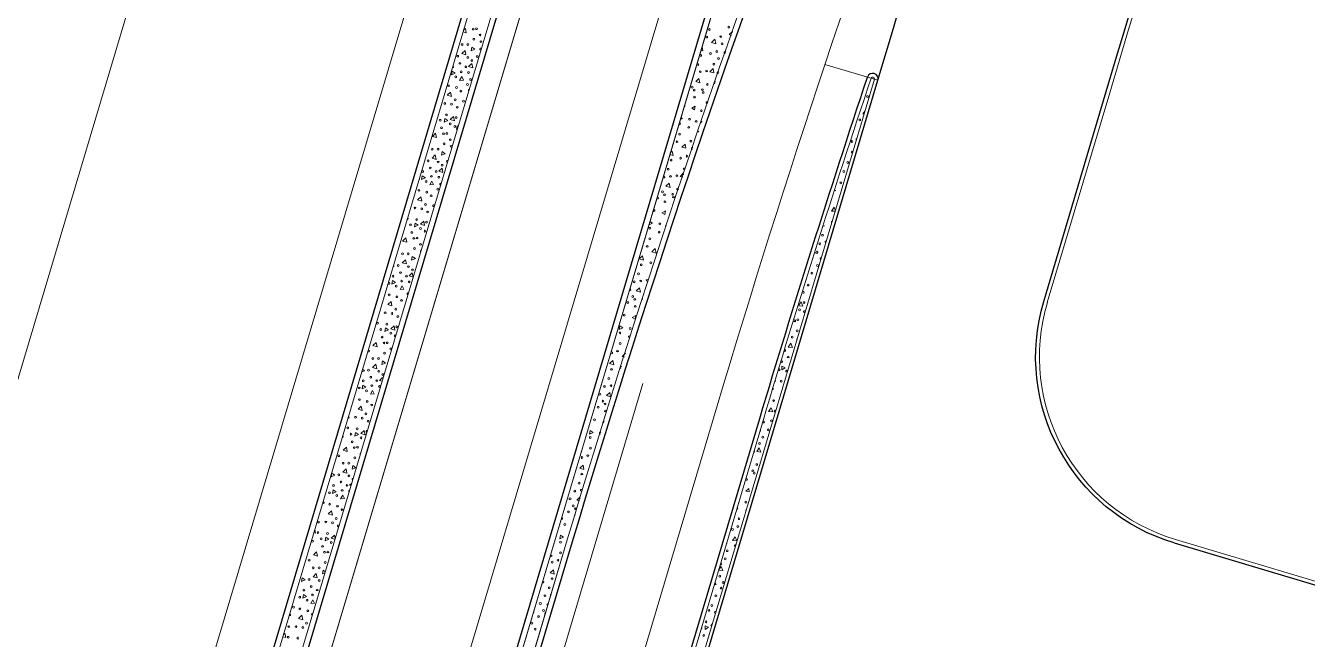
# Model space of a CAD drawing. Extents: x 2536801 to 2538856, y 7112140 to 7131569.
# Drawn here: x 2537018.6 to 2537249.5, y 7112431.5 to 7112542.1 of the extents above; entities that cross this region are included whole.
import ezdxf

# ---------------------------------------------------------------- set-up
doc = ezdxf.new("R2010")
doc.units = 0
doc.header["$LTSCALE"] = 100
doc.header["$MEASUREMENT"] = 0
for name, color, linetype, lineweight in [('D_BOC_FR', 3, 'Continuous', 13), ('D_BOC_RMP', 1, 'Continuous', 13), ('D_BOC_XST', 4, 'Continuous', 13), ('D_CTB_1', 2, 'Continuous', 0), ('D_EOS_ML', 7, 'Continuous', 30), ('D_EOS_RMP', 1, 'Continuous', 30), ('D_EOT_ML', 7, 'Continuous', 13), ('D_EOT_RMP', 1, 'Continuous', 13), ('D_FOC_FR', 3, 'Continuous', 30), ('D_FOC_RMP', 1, 'Continuous', 30), ('D_FOC_XST', 4, 'Continuous', 30), ('D_RIPRAP_1', 7, 'Continuous', 0)]:
    doc.layers.add(name, color=color, linetype=linetype, lineweight=lineweight)

msp = doc.modelspace()

# ---------------------------------------------------------------- linework, layer by layer
at = {"layer": 'D_BOC_FR', "lineweight": 0}
for p, q in [((2537105.56, 7112311.03), (2537171.46, 7112532.39)), ((2537202.61, 7112492.18), (2537213.86, 7112529.97))]:
    msp.add_line(p, q, dxfattribs=at)
at = {"layer": 'D_BOC_FR', "lineweight": 0, "extrusion": (0, 0, -1)}
msp.add_arc((-2556345.59, 7106835.08), 19961.33, 16.576561, 17.666491, dxfattribs=at)
at = {"layer": 'D_BOC_RMP', "lineweight": 0}
msp.add_line((2537103.97, 7112311.51), (2537151.47, 7112471.08), dxfattribs=at)
at = {"layer": 'D_BOC_RMP', "lineweight": 0, "extrusion": (0, 0, -1)}
msp.add_arc((-2539046.62, 7111906.96), 1977.33, 16.57656, 18.44489, dxfattribs=at)
at = {"layer": 'D_BOC_RMP', "lineweight": 0}
msp.add_arc((2537171.16, 7112532.47), 0.307, 343.651, 161.5551, dxfattribs=at)
at = {"layer": 'D_BOC_XST', "lineweight": 0}
msp.add_line((2537225.68, 7112449.49), (2537266.97, 7112437.13), dxfattribs=at)
at = {"layer": 'D_BOC_XST', "lineweight": 0, "extrusion": (0, 0, -1)}
msp.add_arc((-2537235.52, 7112482.38), 34.33, 286.6601, 16.5766, dxfattribs=at)
at = {"layer": 'D_CTB_1', "linetype": 'Continuous', "lineweight": 0, "ltscale": 0.025}
for p, q in [((2536983.67, 7112159.49), (2537239.58, 7113017.84)), ((2537038.94, 7112330.89), (2537243.42, 7113016.7)), ((2537075.36, 7112320.03), (2537143.55, 7112548.76)), ((2537077.45, 7112319.41), (2537116.15, 7112449.42))]:
    msp.add_line(p, q, dxfattribs=at)
at = {"layer": 'D_CTB_1', "linetype": 'Continuous', "lineweight": 0, "ltscale": 0.025, "extrusion": (0, 0, -1)}
msp.add_arc((-2539037.83, 7111877.4), 2005, 16.57656, 20.29547, dxfattribs=at)
at = {"layer": 'D_EOS_ML'}
msp.add_line((2537034.15, 7112332.32), (2537238.62, 7113018.13), dxfattribs=at)
at = {"layer": 'D_EOS_RMP'}
for p, q in [((2537039.9, 7112330.61), (2537244.37, 7113016.42)), ((2537078.41, 7112319.12), (2537117.11, 7112449.14))]:
    msp.add_line(p, q, dxfattribs=at)
at = {"layer": 'D_EOS_RMP', "extrusion": (0, 0, -1)}
msp.add_arc((-2539037.83, 7111877.4), 2004, 16.57656, 20.29547, dxfattribs=at)
at = {"layer": 'D_EOT_ML'}
for p, q in [((2536978.57, 7112348.89), (2537368.14, 7113655.54)), ((2537024.57, 7112335.18), (2537229.04, 7113020.99))]:
    msp.add_line(p, q, dxfattribs=at)
at = {"layer": 'D_EOT_RMP'}
for p, q in [((2537043.74, 7112329.46), (2537243.82, 7113000.56)), ((2537066.74, 7112322.61), (2537135.02, 7112551.65)), ((2537162.56, 7112535.06), (2537172.1, 7112532.22)), ((2537082.25, 7112317.98), (2537129.75, 7112477.55)), ((2537095.66, 7112313.98), (2537143.16, 7112473.55))]:
    msp.add_line(p, q, dxfattribs=at)
at = {"layer": 'D_EOT_RMP', "extrusion": (0, 0, -1)}
msp.add_arc((-2539046.62, 7111906.96), 1986, 16.57656, 20.29505, dxfattribs=at)
at = {"layer": 'D_FOC_FR'}
for p, q in [((2537172.1, 7112532.22), (2537174.89, 7112541.58)), ((2537106.2, 7112310.84), (2537172.1, 7112532.22)), ((2537201.97, 7112492.37), (2537213.22, 7112530.16))]:
    msp.add_line(p, q, dxfattribs=at)
at = {"layer": 'D_FOC_FR', "extrusion": (0, 0, -1)}
for radius, end in [(19962, 17.666491), (20002, 17.065442)]:
    msp.add_arc((-2556345.59, 7106835.08), radius, 16.576561, end, dxfattribs=at)
at = {"layer": 'D_FOC_RMP'}
for p, q in [((2537074.4, 7112320.32), (2537142.59, 7112549.04)), ((2537103.33, 7112311.7), (2537150.83, 7112471.27))]:
    msp.add_line(p, q, dxfattribs=at)
msp.add_arc((2537171.17, 7112532.49), 0.97, 343.4234, 163.4234, dxfattribs=at)
at = {"layer": 'D_FOC_RMP', "extrusion": (0, 0, -1)}
msp.add_arc((-2539046.62, 7111906.96), 1978, 16.57656, 18.44466, dxfattribs=at)
at = {"layer": 'D_FOC_XST'}
msp.add_line((2537225.48, 7112448.85), (2537266.78, 7112436.49), dxfattribs=at)
at = {"layer": 'D_FOC_XST', "extrusion": (0, 0, -1)}
msp.add_arc((-2537235.52, 7112482.38), 35, 286.6601, 16.5766, dxfattribs=at)
at = {"layer": 'D_RIPRAP_1', "color": 7, "linetype": 'Continuous', "lineweight": 0}
for p, q in [((2537138.56, 7112527.17), (2537139.18, 7112527.53)), ((2537139.09, 7112526.9), (2537138.56, 7112527.17)), ((2537139.18, 7112527.53), (2537139.09, 7112526.9)), ((2537133.2, 7112508.31), (2537133.82, 7112508.68)), ((2537133.74, 7112508.05), (2537133.2, 7112508.31)), ((2537133.82, 7112508.68), (2537133.74, 7112508.05)), ((2537127.85, 7112489.46), (2537128.47, 7112489.82)), ((2537128.47, 7112489.82), (2537128.38, 7112489.19)), ((2537128.38, 7112489.19), (2537127.85, 7112489.46)), ((2537122.49, 7112470.6), (2537122.85, 7112470.81)), ((2537122.74, 7112470.48), (2537122.49, 7112470.6)), ((2537148.33, 7112458.21), (2537148.86, 7112458.69)), ((2537148.9, 7112458.05), (2537148.33, 7112458.21)), ((2537148.86, 7112458.69), (2537148.9, 7112458.05))]:
    msp.add_line(p, q, dxfattribs=at)
at = {"layer": 'D_RIPRAP_1', "color": 7, "lineweight": 13, "flags": 128}
msp.add_lwpolyline([(2537243.82, 7113000.56), (2537231.31, 7112958.61), (2537202.74, 7112862.78), (2537174.17, 7112766.95), (2537145.6, 7112671.11), (2537117.03, 7112575.28), (2537088.45, 7112479.45), (2537059.88, 7112383.62), (2537043.74, 7112329.46), (2537059.88, 7112383.62), (2537088.45, 7112479.45), (2537117.03, 7112575.28), (2537145.6, 7112671.11), (2537174.17, 7112766.95), (2537202.74, 7112862.78), (2537231.31, 7112958.61)], close=True, dxfattribs=at)
at = {"layer": 'D_RIPRAP_1', "color": 7, "lineweight": 0, "flags": 128}
msp.add_lwpolyline([(2537143.55, 7112548.76), (2537075.36, 7112320.03), (2537077.45, 7112319.41), (2537116.15, 7112449.42)], dxfattribs=at)
at = {"layer": 'D_RIPRAP_1', "color": 7, "linetype": 'Continuous', "lineweight": 0, "flags": 128}
for points in [[(2537097.48, 7112541.23), (2537097.8, 7112541.54), (2537097.96, 7112540.75), (2537097.39, 7112540.91)], [(2537145.75, 7112540.3), (2537145.3, 7112540.43), (2537145.89, 7112541), (2537145.93, 7112540.81)], [(2537140.43, 7112538.28), (2537140.58, 7112537.52), (2537140.23, 7112537.62)], [(2537169.6, 7112526.14), (2537169.4, 7112526.15), (2537169.75, 7112526.66)], [(2537136.62, 7112525.5), (2537136.89, 7112525.31), (2537136.51, 7112525.15)], [(2537096.35, 7112523.43), (2537096.2, 7112523.37), (2537096.32, 7112524.03), (2537096.49, 7112523.91)], [(2537168.18, 7112521.37), (2537168.17, 7112521.71), (2537168.27, 7112521.67)], [(2537134.71, 7112519.11), (2537135.07, 7112519.45), (2537135.23, 7112518.67), (2537134.63, 7112518.84)], [(2537136.97, 7112514.76), (2537136.46, 7112514.9), (2537137.05, 7112515.47), (2537137.11, 7112515.16)], [(2537164.38, 7112508.6), (2537163.74, 7112508.65), (2537164.21, 7112509.33), (2537164.43, 7112508.79)], [(2537131.04, 7112506.79), (2537131.53, 7112506.45), (2537130.87, 7112506.17), (2537130.89, 7112506.27)], [(2537084.85, 7112498.85), (2537084.99, 7112498.75), (2537084.79, 7112498.66)], [(2537088.39, 7112496.75), (2537087.65, 7112496.96), (2537088.24, 7112497.54), (2537088.4, 7112496.76)], [(2537157.86, 7112491.67), (2537158.29, 7112492.27), (2537158.59, 7112491.53), (2537157.84, 7112491.6)], [(2537157.48, 7112485.44), (2537157.48, 7112485.64), (2537157.53, 7112485.62)], [(2537126.45, 7112482.33), (2537126.06, 7112482.45), (2537126.65, 7112483.02), (2537126.66, 7112482.97)], [(2537079.27, 7112480.14), (2537079.63, 7112479.89), (2537079.13, 7112479.68)], [(2537082.79, 7112477.97), (2537082.3, 7112478.11), (2537082.88, 7112478.68), (2537082.93, 7112478.44)], [(2537076.14, 7112469.65), (2537076.17, 7112469.5), (2537076.1, 7112469.52)], [(2537118.7, 7112465.41), (2537118.8, 7112465.34), (2537118.67, 7112465.29)], [(2537077.19, 7112459.18), (2537076.94, 7112459.25), (2537077.33, 7112459.63)], [(2537118.34, 7112456.41), (2537117.85, 7112456.55), (2537118.44, 7112457.12), (2537118.49, 7112456.87)], [(2537147, 7112456.08), (2537147.04, 7112456.07), (2537146.99, 7112456.04)], [(2537070.68, 7112451.32), (2537070.81, 7112450.64), (2537070.5, 7112450.73)], [(2537074.31, 7112449.52), (2537073.64, 7112449.71), (2537074.23, 7112450.28), (2537074.35, 7112449.66)], [(2537113.13, 7112446.71), (2537113.44, 7112446.49), (2537113.01, 7112446.3)], [(2537072.51, 7112443.46), (2537072.05, 7112443.26), (2537072.17, 7112443.92), (2537072.56, 7112443.65)], [(2537142.72, 7112441.69), (2537142.94, 7112441.38), (2537142.6, 7112441.29)], [(2537071.59, 7112440.39), (2537071.58, 7112440.4), (2537071.6, 7112440.41)], [(2537112.65, 7112437.65), (2537112.49, 7112437.69), (2537112.73, 7112437.93)], [(2537142.15, 7112433.92), (2537141.98, 7112433.94), (2537142.28, 7112434.36)], [(2537065, 7112432.28), (2537065.3, 7112432.57), (2537065.45, 7112431.79), (2537064.9, 7112431.94)]]:
    msp.add_lwpolyline(points, dxfattribs=at)
for points in [[(2537098.84, 7112537.54), (2537098.96, 7112538.2), (2537099.5, 7112537.82)], [(2537142.88, 7112538.8), (2537142.13, 7112539.01), (2537142.72, 7112539.59)], [(2537097.9, 7112536.82), (2537097.15, 7112537.03), (2537097.74, 7112537.6)], [(2537095.28, 7112533.2), (2537095.4, 7112533.86), (2537095.94, 7112533.48)], [(2537099.12, 7112534.46), (2537098.37, 7112534.67), (2537098.96, 7112535.25)], [(2537142.56, 7112533.54), (2537141.81, 7112533.76), (2537142.4, 7112534.33)], [(2537097.43, 7112532.26), (2537096.76, 7112532.2), (2537097.13, 7112532.88)], [(2537140.02, 7112531.76), (2537139.28, 7112531.97), (2537139.86, 7112532.54)], [(2537095.28, 7112529.3), (2537094.54, 7112529.51), (2537095.12, 7112530.09)], [(2537093.98, 7112524.66), (2537094.1, 7112525.32), (2537094.65, 7112524.94)], [(2537095.82, 7112524.92), (2537095.07, 7112525.13), (2537095.66, 7112525.71)], [(2537092.6, 7112521.9), (2537091.85, 7112522.11), (2537092.44, 7112522.68)], [(2537137.52, 7112519.95), (2537136.77, 7112520.16), (2537137.36, 7112520.73)], [(2537092.54, 7112517.96), (2537091.79, 7112518.18), (2537092.38, 7112518.75)], [(2537093.48, 7112518.69), (2537093.6, 7112519.35), (2537094.14, 7112518.97)], [(2537089.92, 7112514.34), (2537090.04, 7112515), (2537090.59, 7112514.62)], [(2537093.76, 7112515.61), (2537093.01, 7112515.82), (2537093.6, 7112516.39)], [(2537092.07, 7112513.41), (2537091.4, 7112513.35), (2537091.78, 7112514.03)], [(2537134.67, 7112512.9), (2537133.92, 7112513.12), (2537134.51, 7112513.69)], [(2537089.93, 7112510.44), (2537089.18, 7112510.66), (2537089.77, 7112511.23)], [(2537088.63, 7112505.81), (2537088.75, 7112506.47), (2537089.29, 7112506.09)], [(2537090.46, 7112506.06), (2537089.71, 7112506.28), (2537090.3, 7112506.85)], [(2537087.24, 7112503.04), (2537086.49, 7112503.25), (2537087.08, 7112503.83)], [(2537132.16, 7112501.09), (2537131.41, 7112501.3), (2537132, 7112501.88)], [(2537087.19, 7112499.11), (2537086.44, 7112499.32), (2537087.03, 7112499.89)], [(2537088.12, 7112499.83), (2537088.24, 7112500.49), (2537088.79, 7112500.11)], [(2537129.87, 7112499.81), (2537129.12, 7112500.02), (2537129.71, 7112500.6)], [(2537084.57, 7112495.48), (2537084.69, 7112496.14), (2537085.23, 7112495.77)], [(2537086.71, 7112494.55), (2537086.04, 7112494.49), (2537086.42, 7112495.17)], [(2537129.31, 7112494.05), (2537128.56, 7112494.26), (2537129.15, 7112494.83)], [(2537084.57, 7112491.59), (2537083.82, 7112491.8), (2537084.41, 7112492.37)], [(2537083.27, 7112486.95), (2537083.39, 7112487.61), (2537083.93, 7112487.23)], [(2537085.1, 7112487.21), (2537084.35, 7112487.42), (2537084.94, 7112487.99)], [(2537125.51, 7112487.32), (2537125.63, 7112487.98), (2537126.17, 7112487.6)], [(2537081.88, 7112484.19), (2537081.14, 7112484.4), (2537081.72, 7112484.97)], [(2537156.7, 7112484.08), (2537155.93, 7112484.15), (2537156.4, 7112484.82)], [(2537081.83, 7112480.25), (2537081.08, 7112480.46), (2537081.67, 7112481.04)], [(2537082.77, 7112480.98), (2537082.89, 7112481.64), (2537083.43, 7112481.26)], [(2537124.51, 7112480.96), (2537123.76, 7112481.17), (2537124.35, 7112481.74)], [(2537154.82, 7112480.03), (2537154.81, 7112480.7), (2537155.42, 7112480.43)], [(2537079.21, 7112476.63), (2537079.33, 7112477.29), (2537079.87, 7112476.91)], [(2537081.35, 7112475.69), (2537080.69, 7112475.64), (2537081.06, 7112476.32)], [(2537123.95, 7112475.19), (2537123.2, 7112475.4), (2537123.79, 7112475.98)], [(2537079.21, 7112472.73), (2537078.46, 7112472.95), (2537079.05, 7112473.52)], [(2537153.19, 7112472.45), (2537152.42, 7112472.51), (2537152.89, 7112473.19)], [(2537079.74, 7112468.35), (2537078.99, 7112468.57), (2537079.58, 7112469.14)], [(2537120.15, 7112468.46), (2537120.27, 7112469.12), (2537120.82, 7112468.74)], [(2537077.91, 7112468.09), (2537078.03, 7112468.75), (2537078.57, 7112468.38)], [(2537076.53, 7112465.33), (2537075.78, 7112465.54), (2537076.37, 7112466.11)], [(2537151.04, 7112465.23), (2537150.27, 7112465.3), (2537150.74, 7112465.97)], [(2537076.47, 7112461.4), (2537075.72, 7112461.61), (2537076.31, 7112462.18)], [(2537077.41, 7112462.12), (2537077.53, 7112462.78), (2537078.07, 7112462.4)], [(2537119.16, 7112462.1), (2537118.41, 7112462.31), (2537119, 7112462.89)], [(2537073.61, 7112460.75), (2537073.73, 7112461.41), (2537074.27, 7112461.04)], [(2537073.85, 7112457.77), (2537073.97, 7112458.43), (2537074.52, 7112458.05)], [(2537076, 7112456.84), (2537075.33, 7112456.78), (2537075.7, 7112457.46)], [(2537073.85, 7112453.88), (2537073.11, 7112454.09), (2537073.7, 7112454.66)], [(2537072.55, 7112449.24), (2537072.67, 7112449.9), (2537073.22, 7112449.52)], [(2537114.8, 7112449.6), (2537114.92, 7112450.26), (2537115.46, 7112449.89)], [(2537146.67, 7112449.23), (2537145.89, 7112449.3), (2537146.36, 7112449.97)], [(2537071.17, 7112446.47), (2537070.42, 7112446.69), (2537071.01, 7112447.26)], [(2537113.8, 7112443.24), (2537113.05, 7112443.46), (2537113.64, 7112444.03)], [(2537144.18, 7112443.86), (2537143.41, 7112443.93), (2537143.88, 7112444.6)], [(2537068.25, 7112441.9), (2537068.37, 7112442.56), (2537068.92, 7112442.18)], [(2537071.11, 7112442.54), (2537070.37, 7112442.75), (2537070.95, 7112443.33)], [(2537068.49, 7112438.92), (2537068.61, 7112439.58), (2537069.16, 7112439.2)], [(2537070.64, 7112437.98), (2537069.97, 7112437.93), (2537070.35, 7112438.6)], [(2537068.5, 7112435.02), (2537067.75, 7112435.23), (2537068.34, 7112435.81)], [(2537141.01, 7112433.27), (2537141, 7112433.94), (2537141.6, 7112433.67)]]:
    msp.add_lwpolyline(points, close=True, dxfattribs=at)
at = {"layer": 'D_RIPRAP_1', "color": 7, "linetype": 'Continuous', "lineweight": 0}
for centre, radius in [((2537099.21, 7112541.44), 0.163), ((2537099.8, 7112541.5), 0.163), ((2537100.43, 7112540.37), 0.163), ((2537141.74, 7112541.35), 0.163), ((2537145.27, 7112541.78), 0.163), ((2537097.2, 7112538.64), 0.163), ((2537098.23, 7112538.64), 0.163), ((2537099.32, 7112539.6), 0.163), ((2537100.6, 7112539.17), 0.163), ((2537141.27, 7112540), 0.163), ((2537143.78, 7112540.07), 0.163), ((2537144.03, 7112538.77), 0.163), ((2537096.42, 7112536.54), 0.163), ((2537098.25, 7112536.34), 0.163), ((2537098.98, 7112535.75), 0.163), ((2537099.93, 7112536.47), 0.163), ((2537140.19, 7112536.69), 0.163), ((2537141.93, 7112537.03), 0.163), ((2537143.06, 7112537.4), 0.163), ((2537143.39, 7112536.12), 0.163), ((2537096.82, 7112535.26), 0.163), ((2537097.03, 7112533.75), 0.163), ((2537097.9, 7112534.65), 0.163), ((2537098.37, 7112533.59), 0.163), ((2537139.7, 7112535.04), 0.163), ((2537140.1, 7112533.76), 0.163), ((2537141.25, 7112533.88), 0.163), ((2537142.57, 7112535.1), 0.163), ((2537094.78, 7112531.24), 0.163), ((2537096.06, 7112532.83), 0.163), ((2537098.18, 7112531.44), 0.163), ((2537098.74, 7112532.36), 0.163), ((2537138.65, 7112530.96), 0.163), ((2537141.38, 7112531.47), 0.163), ((2537095.96, 7112528.68), 0.163), ((2537096.19, 7112530.92), 0.163), ((2537097, 7112530.27), 0.163), ((2537139.02, 7112530.45), 0.163), ((2537139.09, 7112529.19), 0.163), ((2537140.49, 7112530.52), 0.163), ((2537140.63, 7112530.03), 0.163), ((2537170.23, 7112529.27), 0.163), ((2537094.08, 7112528.05), 0.163), ((2537095.3, 7112527.91), 0.163), ((2537096.34, 7112527.34), 0.163), ((2537097.45, 7112528.46), 0.163), ((2537140.3, 7112526.72), 0.163), ((2537141.3, 7112528.19), 0.163), ((2537093.26, 7112525.01), 0.163), ((2537094.38, 7112525.97), 0.163), ((2537095.07, 7112524.36), 0.163), ((2537096.13, 7112525.49), 0.163), ((2537138.18, 7112525.19), 0.163), ((2537139.37, 7112524.81), 0.163), ((2537168.83, 7112525.06), 0.163), ((2537093.5, 7112523.66), 0.163), ((2537093.86, 7112522.59), 0.163), ((2537094.45, 7112522.64), 0.163), ((2537095.88, 7112523.89), 0.163), ((2537136.38, 7112522.49), 0.163), ((2537138.03, 7112523.73), 0.163), ((2537091.84, 7112519.78), 0.163), ((2537092.88, 7112519.78), 0.163), ((2537093.96, 7112520.75), 0.163), ((2537095.07, 7112521.51), 0.163), ((2537095.24, 7112520.31), 0.163), ((2537135.91, 7112521.15), 0.163), ((2537138.42, 7112521.22), 0.163), ((2537167.43, 7112521.17), 0.163), ((2537091.07, 7112517.69), 0.163), ((2537092.89, 7112517.49), 0.163), ((2537134.84, 7112517.84), 0.163), ((2537136.57, 7112518.18), 0.163), ((2537137.71, 7112518.55), 0.163), ((2537166.66, 7112517.4), 0.163), ((2537090.12, 7112515.78), 0.163), ((2537091.47, 7112516.41), 0.163), ((2537091.67, 7112514.9), 0.163), ((2537092.54, 7112515.8), 0.163), ((2537093.62, 7112516.9), 0.163), ((2537134.34, 7112516.18), 0.163), ((2537134.74, 7112514.9), 0.163), ((2537135.9, 7112515.02), 0.163), ((2537137.21, 7112516.24), 0.163), ((2537165.95, 7112515.77), 0.163), ((2537090.71, 7112513.97), 0.163), ((2537092.83, 7112512.58), 0.163), ((2537093.01, 7112514.74), 0.163), ((2537136.02, 7112512.61), 0.163), ((2537165.41, 7112513.71), 0.163), ((2537089.43, 7112512.38), 0.163), ((2537090.83, 7112512.06), 0.163), ((2537091.64, 7112511.42), 0.163), ((2537133.3, 7112512.11), 0.163), ((2537133.67, 7112511.6), 0.163), ((2537133.74, 7112510.34), 0.163), ((2537135.13, 7112511.67), 0.163), ((2537135.28, 7112511.18), 0.163), ((2537088.72, 7112509.2), 0.163), ((2537089.94, 7112509.05), 0.163), ((2537090.6, 7112509.82), 0.163), ((2537090.99, 7112508.48), 0.163), ((2537087.9, 7112506.15), 0.163), ((2537089.02, 7112507.11), 0.163), ((2537090.78, 7112506.64), 0.163), ((2537132.82, 7112506.33), 0.163), ((2537088.15, 7112504.8), 0.163), ((2537088.5, 7112503.73), 0.163), ((2537089.09, 7112503.79), 0.163), ((2537089.71, 7112505.5), 0.163), ((2537090.52, 7112505.03), 0.163), ((2537131.01, 7112505.55), 0.163), ((2537131.03, 7112503.64), 0.163), ((2537132.68, 7112504.87), 0.163), ((2537162.11, 7112504.29), 0.163), ((2537088.61, 7112501.89), 0.163), ((2537089.71, 7112502.65), 0.163), ((2537130.55, 7112502.29), 0.163), ((2537161.61, 7112502.75), 0.163), ((2537085.71, 7112498.83), 0.163), ((2537086.48, 7112500.93), 0.163), ((2537087.52, 7112500.93), 0.163), ((2537087.53, 7112498.63), 0.163), ((2537129.48, 7112498.98), 0.163), ((2537131.21, 7112499.32), 0.163), ((2537161.21, 7112498.84), 0.163), ((2537084.76, 7112496.93), 0.163), ((2537086.11, 7112497.55), 0.163), ((2537087.18, 7112496.94), 0.163), ((2537088.27, 7112498.04), 0.163), ((2537128.99, 7112497.33), 0.163), ((2537160.22, 7112497.45), 0.163), ((2537085.35, 7112495.12), 0.163), ((2537086.32, 7112496.04), 0.163), ((2537087.65, 7112495.88), 0.163), ((2537128.2, 7112495.91), 0.163), ((2537129.38, 7112496.05), 0.163), ((2537130.54, 7112496.17), 0.163), ((2537159.52, 7112495.32), 0.163), ((2537084.07, 7112493.53), 0.163), ((2537085.47, 7112493.21), 0.163), ((2537086.28, 7112492.56), 0.163), ((2537127.06, 7112492.15), 0.163), ((2537127.94, 7112493.25), 0.163), ((2537128.31, 7112492.74), 0.163), ((2537158.8, 7112492.16), 0.163), ((2537083.36, 7112490.34), 0.163), ((2537084.58, 7112490.19), 0.163), ((2537085.24, 7112490.96), 0.163), ((2537085.63, 7112489.63), 0.163), ((2537126.42, 7112489.88), 0.163), ((2537128.38, 7112491.48), 0.163), ((2537157.97, 7112490.84), 0.163), ((2537081.97, 7112488.43), 0.163), ((2537082.54, 7112487.3), 0.163), ((2537083.66, 7112488.26), 0.163), ((2537085.42, 7112487.78), 0.163), ((2537127.47, 7112487.48), 0.163), ((2537157.68, 7112489.04), 0.163), ((2537082.79, 7112485.95), 0.163), ((2537083.14, 7112484.88), 0.163), ((2537083.73, 7112484.93), 0.163), ((2537084.36, 7112486.65), 0.163), ((2537125.65, 7112486.69), 0.163), ((2537127.32, 7112486.02), 0.163), ((2537156.68, 7112485.93), 0.163), ((2537157.57, 7112487.08), 0.163), ((2537083.25, 7112483.04), 0.163), ((2537084.35, 7112483.8), 0.163), ((2537124.16, 7112483.1), 0.163), ((2537125.19, 7112483.43), 0.163), ((2537125.67, 7112484.78), 0.163), ((2537081.13, 7112482.07), 0.163), ((2537082.16, 7112482.07), 0.163), ((2537155.94, 7112482.35), 0.163), ((2537079.41, 7112478.07), 0.163), ((2537080.35, 7112479.98), 0.163), ((2537080.75, 7112478.7), 0.163), ((2537081.82, 7112478.09), 0.163), ((2537082.18, 7112479.78), 0.163), ((2537082.91, 7112479.18), 0.163), ((2537123.63, 7112478.47), 0.163), ((2537124.12, 7112480.13), 0.163), ((2537154.7, 7112478.01), 0.163), ((2537078.68, 7112476.77), 0.163), ((2537079.99, 7112476.26), 0.163), ((2537080.96, 7112477.19), 0.163), ((2537082.3, 7112477.03), 0.163), ((2537122.02, 7112475.65), 0.199), ((2537122.84, 7112477.06), 0.163), ((2537124.03, 7112477.19), 0.163), ((2537078.71, 7112474.67), 0.163), ((2537080.12, 7112474.35), 0.163), ((2537080.93, 7112473.71), 0.163), ((2537121.71, 7112473.29), 0.163), ((2537122.58, 7112474.39), 0.163), ((2537122.95, 7112473.89), 0.163), ((2537153.32, 7112474.49), 0.163), ((2537078.01, 7112471.49), 0.163), ((2537079.22, 7112471.34), 0.163), ((2537079.89, 7112472.11), 0.163), ((2537121.06, 7112471.03), 0.163), ((2537123.02, 7112472.62), 0.163), ((2537076.61, 7112469.57), 0.163), ((2537078.3, 7112469.4), 0.163), ((2537080.27, 7112470.77), 0.163), ((2537152.31, 7112469.22), 0.163), ((2537152.94, 7112470.88), 0.163), ((2537077.19, 7112468.44), 0.163), ((2537077.43, 7112467.09), 0.163), ((2537079, 7112467.79), 0.163), ((2537120.29, 7112467.84), 0.163), ((2537150.75, 7112466.76), 0.163), ((2537151.37, 7112467.92), 0.163), ((2537075.01, 7112464.57), 0.163), ((2537077.79, 7112466.02), 0.163), ((2537077.89, 7112464.18), 0.163), ((2537078.37, 7112466.08), 0.163), ((2537118.8, 7112464.25), 0.163), ((2537119.84, 7112464.58), 0.163), ((2537120.31, 7112465.92), 0.163), ((2537075.77, 7112463.21), 0.163), ((2537076.8, 7112463.22), 0.163), ((2537149.58, 7112461.87), 0.163), ((2537150.27, 7112462.97), 0.163), ((2537074.99, 7112461.12), 0.163), ((2537075.39, 7112459.84), 0.163), ((2537076.82, 7112460.92), 0.163), ((2537118.27, 7112459.62), 0.163), ((2537118.76, 7112461.27), 0.163), ((2537148.46, 7112460.3), 0.163), ((2537149.82, 7112461.42), 0.163), ((2537073.32, 7112457.91), 0.163), ((2537074.05, 7112459.22), 0.163), ((2537074.63, 7112457.4), 0.163), ((2537075.6, 7112458.33), 0.163), ((2537076.47, 7112459.23), 0.163), ((2537117.49, 7112458.2), 0.163), ((2537118.67, 7112458.34), 0.163), ((2537073.35, 7112455.82), 0.163), ((2537074.76, 7112455.5), 0.163), ((2537075.57, 7112454.85), 0.163), ((2537116.66, 7112456.8), 0.199), ((2537117.22, 7112455.54), 0.163), ((2537117.6, 7112455.03), 0.163), ((2537148.33, 7112456.2), 0.163), ((2537071.32, 7112452.62), 0.163), ((2537072.65, 7112452.63), 0.163), ((2537073.87, 7112452.48), 0.163), ((2537074.53, 7112453.25), 0.163), ((2537116.35, 7112454.44), 0.163), ((2537147.08, 7112453.21), 0.163), ((2537071.25, 7112450.71), 0.163), ((2537072.95, 7112450.55), 0.163), ((2537115.71, 7112452.17), 0.163), ((2537145.91, 7112451.27), 0.163), ((2537146.87, 7112451.8), 0.163), ((2537070.27, 7112449.15), 0.163), ((2537071.83, 7112449.59), 0.163), ((2537072.07, 7112448.24), 0.163), ((2537073.64, 7112448.94), 0.163), ((2537114.93, 7112448.98), 0.163), ((2537069.65, 7112445.72), 0.163), ((2537072.43, 7112447.17), 0.163), ((2537073.02, 7112447.22), 0.163), ((2537114.48, 7112445.72), 0.163), ((2537114.95, 7112447.07), 0.163), ((2537144.59, 7112445.99), 0.163), ((2537144.96, 7112447.45), 0.163), ((2537070.41, 7112444.36), 0.163), ((2537071.45, 7112444.36), 0.163), ((2537072.53, 7112445.32), 0.163), ((2537113.44, 7112445.39), 0.163), ((2537069.64, 7112442.27), 0.163), ((2537070.04, 7112440.99), 0.163), ((2537071.46, 7112442.07), 0.163), ((2537113.41, 7112442.42), 0.163), ((2537143.61, 7112442.87), 0.163), ((2537144.21, 7112441.73), 0.163), ((2537067.96, 7112439.06), 0.163), ((2537068.69, 7112440.36), 0.163), ((2537070.24, 7112439.48), 0.163), ((2537071.11, 7112440.37), 0.163), ((2537112.13, 7112439.35), 0.163), ((2537112.91, 7112440.76), 0.163), ((2537142.9, 7112439.35), 0.163), ((2537143.84, 7112440.72), 0.163), ((2537066.83, 7112437.28), 0.163), ((2537068, 7112436.96), 0.163), ((2537069.28, 7112438.55), 0.163), ((2537069.4, 7112436.64), 0.163), ((2537111.3, 7112437.94), 0.199), ((2537111.87, 7112436.68), 0.163), ((2537141.68, 7112436.7), 0.163), ((2537142.18, 7112437.58), 0.163), ((2537069.17, 7112434.4), 0.163), ((2537109.76, 7112434.4), 0.163), ((2537110.99, 7112435.58), 0.163), ((2537141.14, 7112434.63), 0.163), ((2537065.9, 7112431.86), 0.163), ((2537065.97, 7112433.77), 0.163), ((2537067.29, 7112433.77), 0.163), ((2537067.59, 7112431.69), 0.163), ((2537068.51, 7112433.63), 0.163), ((2537110.35, 7112433.32), 0.163), ((2537140.72, 7112432.19), 0.163)]:
    msp.add_circle(centre, radius, dxfattribs=at)
at = {"layer": 'D_RIPRAP_1', "color": 7, "lineweight": 0, "extrusion": (0, 0, -1)}
msp.add_arc((-2539037.83, 7111877.4), 2005, 16.57656, 20.29547, dxfattribs=at)
at = {"layer": 'D_RIPRAP_1', "color": 7, "linetype": 'Continuous', "lineweight": 0}
for centre, radius, start, end in [((2537100.56, 7112537.84), 0.163, 43.6862, 283.1102), ((2537144.57, 7112537.22), 0.163, 23.9402, 298.0996), ((2537095.48, 7112534.64), 0.163, 266.4276, 60.3688), ((2537138.92, 7112533.63), 0.163, 301.1007, 25.6957), ((2537143.29, 7112533.55), 0.163, 18.0412, 303.9985), ((2537142.78, 7112531.74), 0.163, 61.1241, 260.9156), ((2537098.54, 7112530.42), 0.163, 112.356, 214.4404), ((2537137.78, 7112529.86), 0.163, 308.5085, 18.2879), ((2537137.14, 7112527.59), 0.163, 292.72, 34.0764), ((2537136.36, 7112524.4), 0.163, 228.3504, 98.446), ((2537140.45, 7112524.66), 0.163, 97.9149, 224.1249), ((2537139.92, 7112522.92), 0.163, 124.1885, 197.8513), ((2537138.68, 7112519.91), 0.163, 49.1097, 272.9301), ((2537094.57, 7112517.61), 0.163, 57.6727, 269.1237), ((2537167.47, 7112519.26), 0.163, 44.5965, 282.2504), ((2537089.39, 7112514.48), 0.163, 296.0967, 30.6997), ((2537093.38, 7112513.5), 0.163, 69.5747, 257.2217), ((2537133.56, 7112514.77), 0.163, 198.9089, 127.8875), ((2537132.42, 7112511), 0.163, 206.225, 120.5714), ((2537164.3, 7112512.4), 0.163, 316.917, 7.8068), ((2537092.09, 7112509.61), 0.163, 20.6196, 306.1768), ((2537131.78, 7112508.74), 0.163, 186.4733, 140.3231), ((2537087.32, 7112507.28), 0.163, 265.351, 61.4454), ((2537134.02, 7112505.95), 0.163, 97.2844, 224.7554), ((2537162.28, 7112506.01), 0.163, 309.7, 15.0238), ((2537163.92, 7112506.67), 0.163, 117.0915, 209.7554), ((2537085.72, 7112502.28), 0.163, 312.5262, 14.2702), ((2537089.89, 7112501.46), 0.163, 104.9248, 221.8716), ((2537129.51, 7112501.96), 0.163, 283.4301, 43.3663), ((2537161.07, 7112501.22), 0.199, 199.7061, 125.0176), ((2537162.75, 7112503.11), 0.163, 75.1546, 251.6923), ((2537161.86, 7112500.09), 0.163, 79.2515, 247.5954), ((2537084.03, 7112495.62), 0.163, 192.2909, 134.5055), ((2537127.38, 7112494.51), 0.199, 254.3969, 72.3995), ((2537087.47, 7112493.73), 0.163, 64.9059, 261.8905), ((2537129.77, 7112492.81), 0.163, 85.1608, 240.0837), ((2537158.65, 7112494.01), 0.163, 237.6212, 87.1025), ((2537086.73, 7112490.75), 0.163, 122.6305, 204.1659), ((2537158.85, 7112490.53), 0.163, 15.2096, 311.6373), ((2537157.11, 7112488.87), 0.163, 198.1961, 126.5277), ((2537085.16, 7112486.17), 0.163, 46.4106, 280.3858), ((2537080.37, 7112483.43), 0.163, 209.343, 117.4534), ((2537155.31, 7112483.53), 0.163, 242.8407, 81.8831), ((2537125.86, 7112480.46), 0.163, 67.7775, 257.467), ((2537154.74, 7112481.48), 0.163, 210.0044, 114.7194), ((2537153.5, 7112478.1), 0.163, 280.0195, 46.5726), ((2537154.27, 7112480.06), 0.163, 217.7616, 106.9622), ((2537155.66, 7112479.81), 0.163, 13.4518, 313.3951), ((2537153.09, 7112476.61), 0.163, 266.9078, 59.6843), ((2537152.14, 7112473.83), 0.163, 322.6616, 3.9305), ((2537076.68, 7112471.48), 0.163, 255.1464, 71.65), ((2537153.61, 7112472.6), 0.163, 57.0806, 269.7663), ((2537080.06, 7112468.93), 0.163, 60.8245, 265.9719), ((2537122.11, 7112468.62), 0.163, 53.6425, 271.602), ((2537150.8, 7112469.12), 0.163, 283.0673, 43.7796), ((2537151.49, 7112470.64), 0.163, 187.9876, 138.8593), ((2537075.63, 7112468.01), 0.163, 261.1865, 65.6099), ((2537079, 7112464.94), 0.163, 103.4924, 223.304), ((2537149.69, 7112465.31), 0.163, 273.6373, 53.2096), ((2537077.55, 7112460.33), 0.163, 79.1234, 247.673), ((2537117.14, 7112460.68), 0.163, 320.8204, 5.976), ((2537076.94, 7112458.17), 0.163, 89.5163, 237.2801), ((2537072.19, 7112456.13), 0.163, 226.5325, 100.2639), ((2537146.69, 7112455.08), 0.163, 257.2459, 69.601), ((2537115.12, 7112453.26), 0.163, 241.801, 84.9954), ((2537117.66, 7112453.77), 0.163, 132.6792, 192.5653), ((2537148.46, 7112454.73), 0.163, 119.4177, 207.4291), ((2537074.92, 7112451.92), 0.163, 32.0177, 294.7787), ((2537144.74, 7112448.77), 0.163, 282.2235, 44.6234), ((2537146.44, 7112448.35), 0.163, 74.5215, 252.3253), ((2537143.8, 7112445.1), 0.163, 229.9419, 96.905), ((2537111.78, 7112441.82), 0.163, 214.3253, 112.4711), ((2537066.91, 7112439.18), 0.163, 313.0782, 13.7182), ((2537111.14, 7112440.46), 0.163, 297.7248, 29.0716), ((2537113.31, 7112439.48), 0.163, 116.848, 209.9989), ((2537142.81, 7112436.35), 0.163, 55.4403, 271.4066), ((2537066.14, 7112435.89), 0.163, 230.007, 96.7894), ((2537070.21, 7112435.99), 0.163, 49.8349, 276.9615), ((2537109.95, 7112436.34), 0.163, 283.0285, 43.7679), ((2537112.24, 7112436.17), 0.163, 82.4151, 244.4318), ((2537069.56, 7112433.06), 0.163, 136.6013, 190.1951), ((2537140.23, 7112433.47), 0.163, 269.0046, 57.8423)]:
    msp.add_arc(centre, radius, start, end, dxfattribs=at)

doc.saveas('drawing.dxf')
